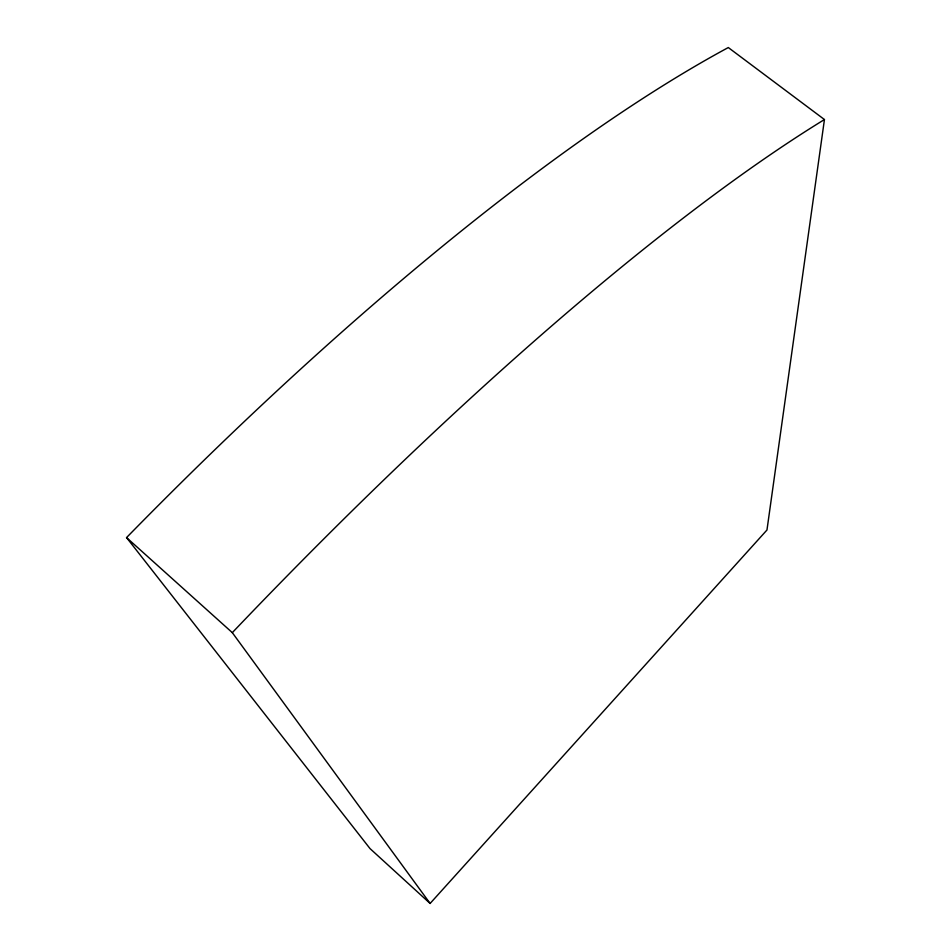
<?xml version="1.0" encoding="UTF-8"?>
<svg xmlns="http://www.w3.org/2000/svg" width="951" height="951" viewBox="0 0 951 951"><rect width="100%" height="100%" fill="white"/><g stroke="black" fill="none" stroke-linecap="round" stroke-linejoin="round"><path stroke-width="1.43" d="M824.446 119.541L766.97 530.004L430.114 903.45L370.022 848.589L126.554 537.588A1102.459 260.776 -47.4 0 1 728.3 47.55L824.446 119.541A1115.654 219.229 -47.9 0 0 232.306 632.641L126.554 537.588M232.306 632.641L430.114 903.45"/></g></svg>
